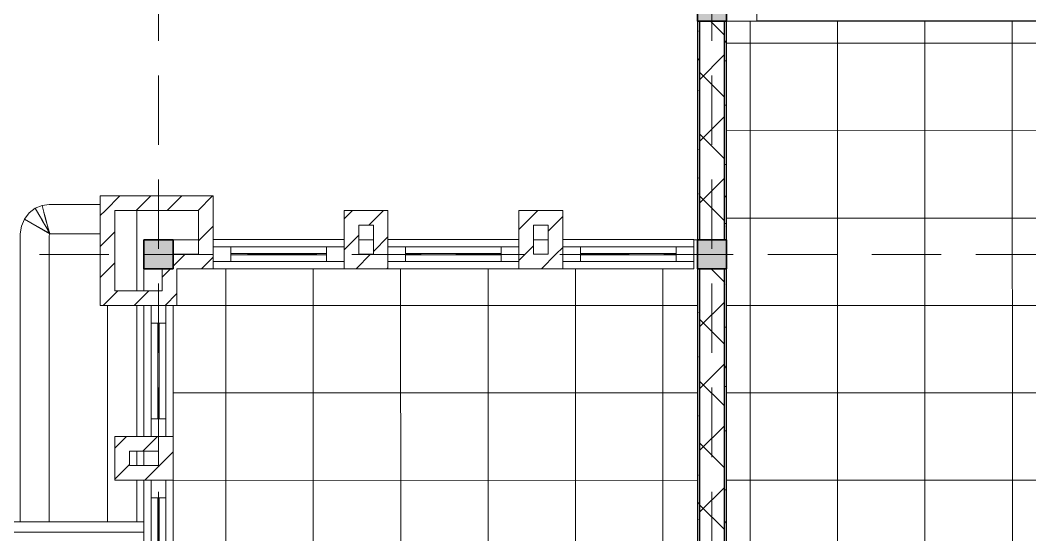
# Model space of a CAD drawing. Header units: millimetres. Extents: x -20510 to 108935, y -243239 to 20306.
# Drawn here: x -400 to 6532, y -128725 to -125192 of the extents above; entities that cross this region are included whole.
import ezdxf

# ---------------------------------------------------------------- set-up
doc = ezdxf.new("R2010")
doc.units = ezdxf.units.MM
doc.linetypes.add('Hidden', pattern=[714.375, 476.25, -238.125])
for name, color, linetype, lineweight in [('A-FLOR', 7, 'Continuous', 9), ('A-FLOR-PATT', 8, 'Continuous', 9), ('A-GLAZ', 4, 'Continuous', 18), ('A-WALL', 7, 'Continuous', 25), ('A-WALL-PATT', 8, 'Continuous', 18), ('G-IMPT', 8, 'Continuous', 9), ('S-COLS', 7, 'Continuous', 25), ('S-GRID', 1, 'Continuous', 9)]:
    doc.layers.add(name, color=color, linetype=linetype, lineweight=lineweight)
pattern_1 = [(45, (26776.95, -140000), (-106.066, 106.066), [])]
pattern_2 = [(0, (26776.95, -140000), (406.4, 101.6), [33.528, -271.272, 33.528, -271.272, -1625.6]), (0, (26776.95, -140000), (406.4, 101.6), [-609.6, 33.528, -576.072, 33.528, -271.272, -711.2]), (0, (26776.95, -140000), (406.4, 101.6), [-1524, 33.528, -169.672, 33.528, -474.472]), (120, (26929.35, -139949.2), (-291.1882, 301.15272), [33.528, -271.272, 33.528, -271.272, -1625.6]), (120, (26929.35, -139949.2), (-291.1882, 301.15272), [-609.6, 33.528, -576.072, 33.528, -271.272, -711.2]), (120, (26929.35, -139949.2), (-291.1882, 301.15272), [-1524, 33.528, -169.672, 33.528, -474.472]), (240, (26980.15, -139746), (-115.2118, -402.75272), [33.528, -271.272, 33.528, -271.272, -1625.6]), (240, (26980.15, -139746), (-115.2118, -402.75272), [-609.6, 33.528, -576.072, 33.528, -271.272, -711.2]), (240, (26980.15, -139746), (-115.2118, -402.75272), [-1524, 33.528, -169.672, 33.528, -474.472])]

# ---------------------------------------------------------------- blocks, each defined once
blk = doc.blocks.new('Window_K2_Stack - Window_K2_Stack-2377845-05_MẶT BẰNG TẦNG ÁP MÁI')
at = {"layer": 'A-GLAZ'}
for p, q in [((-450, 100), (450, 100)), ((-450, 100), (450, 100)), ((-450, 50), (450, 50)), ((-328.75, -50), (-328.75, 50)), ((-328.75, 5), (328.75, 5)), ((328.75, -50), (328.75, 50)), ((-450, -50), (450, -50)), ((-328.75, -5), (328.75, -5)), ((450, -100), (-450, -100)), ((-450, -100), (450, -100))]:
    blk.add_line(p, q, dxfattribs=at)
blk = doc.blocks.new('Window_K2_Stack - Window_K2_Stack-V3-05_MẶT BẰNG TẦNG ÁP MÁI')
at = {"layer": 'A-GLAZ'}
for p, q in [((-450, 100), (450, 100)), ((-450, -100), (-450, 100)), ((-450, -100), (-450, 100)), ((-450, 100), (450, 100)), ((-450, 50), (450, 50)), ((-328.75, -50), (-328.75, 50)), ((-328.75, 5), (328.75, 5)), ((328.75, -50), (328.75, 50)), ((-450, -50), (450, -50)), ((-328.75, -5), (328.75, -5)), ((450, -100), (-450, -100)), ((-450, -100), (450, -100))]:
    blk.add_line(p, q, dxfattribs=at)
blk = doc.blocks.new('M_Concrete-Rectangular-Column - COT200X200-2391835-05_MẶT BẰNG TẦNG ÁP MÁI')
at = {"layer": 'S-COLS', "lineweight": 35}
blk.add_hatch(color=256, dxfattribs=at).paths.add_polyline_path([(100, -100), (100, 100), (-100, 100), (-100, -100)])
for p, q in [((100, 100), (-100, 100)), ((-100, 100), (-100, -100)), ((100, -100), (100, 100)), ((-100, -100), (100, -100))]:
    blk.add_line(p, q, dxfattribs=at)
blk = doc.blocks.new('M_Concrete-Rectangular-Column - COT200X200-2391842-05_MẶT BẰNG TẦNG ÁP MÁI')
at = {"layer": 'S-COLS', "lineweight": 35}
blk.add_hatch(color=256, dxfattribs=at).paths.add_polyline_path([(100, -100), (100, 100), (-100, 100), (-100, -100)])
for p, q in [((100, 100), (-100, 100)), ((-100, 100), (-100, -100)), ((100, -100), (100, 100)), ((-100, -100), (100, -100))]:
    blk.add_line(p, q, dxfattribs=at)
blk = doc.blocks.new('Mat_Tien_3dsMax - Sync_3dsMax_To_Revit-2401403-05_MẶT BẰNG TẦNG ÁP MÁI')
at = {"layer": 'G-IMPT'}
for p, q in [((-696.1, 6916.7), (-649.3, 6935.5)), ((-696.1, 6916.7), (-649.3, 6935.5)), ((-649.3, 6935.5), (-599.8, 6941.8)), ((-649.3, 6935.5), (-599.8, 6941.8)), ((-599.8, 6941.8), (-250, 6941.8)), ((-250, 6941.8), (-599.8, 6941.8)), ((-770.2, 6842.7), (-737.3, 6885.5)), ((-770.2, 6842.7), (-737.3, 6885.5)), ((-737.3, 6885.5), (-696.1, 6916.7)), ((-737.3, 6885.5), (-696.1, 6916.7)), ((0, 6901), (0, 6350)), ((0, 6350), (0, 6901)), ((-791.9, 6792.9), (-770.2, 6842.7)), ((-791.9, 6792.9), (-770.2, 6842.7)), ((-598.5, 6744.5), (-770.2, 6842.7)), ((-770.2, 6842.7), (-596.7, 6740.3)), ((-799.8, 6741.8), (-791.9, 6792.9)), ((-799.8, 6741.8), (-791.9, 6792.9)), ((-799.8, 4764.5), (-799.8, 6741.8)), ((-600.5, 6748.1), (-597.7, 6745.3)), ((-599.8, 6726.5), (-598.2, 6736.7)), ((-598.2, 6736.7), (-599.8, 6726.5)), ((-599.8, 4764.5), (-599.8, 6726.5)), ((-599.8, 6726.5), (-599.8, 4764.5)), ((-587.2, 6741.8), (-598.7, 6740.3)), ((-587.2, 6741.8), (-598.7, 6740.3)), ((-598.7, 6740.3), (-596.6, 6741.2)), ((-598.2, 6736.7), (-596.7, 6740.3)), ((-596.7, 6740.3), (-598.2, 6736.7)), ((-596.7, 6740.3), (-595, 6742.5)), ((-595, 6742.5), (-596.7, 6740.3)), ((-596.6, 6741.2), (-595, 6742.5)), ((-596.6, 6741.2), (-595, 6742.5)), ((-587.2, 6741.8), (-250, 6741.8)), ((-250, 6741.8), (-587.2, 6741.8)), ((-200, 6250), (-200, 4764.5)), ((-200, 4764.5), (-200, 6250)), ((0, 6250), (0, 5350)), ((0, 5350), (0, 6250)), ((0, 5250), (0, 5150)), ((0, 5150), (0, 5250)), ((0, 5050), (0, 4764.5)), ((0, 4764.5), (0, 5050)), ((50, 4764.5), (-6674.1, 4764.5)), ((-6603.4, 4693.8), (50, 4693.8))]:
    blk.add_line(p, q, dxfattribs=at)
at = {"layer": 'G-IMPT', "flags": 128}
for points in [[(-649.3, 6935.5), (-637.2, 6888.8), (-625.1, 6842.1), (-613, 6795.5), (-600.9, 6748.8)], [(-598.8, 6749.1), (-611.4, 6795.7), (-624.1, 6842.3), (-636.7, 6888.9), (-649.3, 6935.5)], [(-600.9, 6748.8), (-613, 6795.5), (-625.1, 6842.1), (-637.2, 6888.8), (-649.3, 6935.5)], [(-649.3, 6935.5), (-636.7, 6888.9), (-624.1, 6842.3), (-611.4, 6795.7), (-598.8, 6749.1)], [(-600.9, 6748.8), (-624.7, 6790.8), (-648.5, 6832.8), (-672.3, 6874.8), (-696.1, 6916.7)], [(-696.1, 6916.7), (-672.3, 6874.8), (-648.5, 6832.8), (-624.7, 6790.8), (-600.9, 6748.8)], [(-598.7, 6749), (-623.1, 6790.9), (-647.4, 6832.9), (-671.8, 6874.8), (-696.1, 6916.7)], [(-696.1, 6916.7), (-672.3, 6874.8), (-648.5, 6832.8), (-624.7, 6790.8), (-600.9, 6748.8)], [(-600.9, 6748.8), (-600.8, 6748.6), (-600.7, 6748.4), (-600.6, 6748.2), (-600.5, 6748.1)], [(-600.9, 6748.8), (-600.8, 6748.6), (-600.7, 6748.4), (-600.6, 6748.2), (-600.5, 6748.1)], [(-598.7, 6740.3), (-599.3, 6742.4), (-599.8, 6744.5), (-600.4, 6746.7), (-600.9, 6748.8)], [(-600.5, 6748.1), (-600.6, 6748.2), (-600.7, 6748.4), (-600.8, 6748.6), (-600.9, 6748.8)], [(-600.9, 6748.8), (-600.8, 6748.6), (-600.7, 6748.4), (-600.6, 6748.2), (-600.5, 6748.1)], [(-600.5, 6748.1), (-600.1, 6747.3), (-599.6, 6746.5), (-599.2, 6745.7), (-598.8, 6745)], [(-600.5, 6748.1), (-600.1, 6747.3), (-599.6, 6746.5), (-599.2, 6745.7), (-598.8, 6745)], [(-598.8, 6745), (-599.2, 6745.7), (-599.6, 6746.5), (-600.1, 6747.3), (-600.5, 6748.1)], [(-598.7, 6749), (-598.8, 6749), (-598.8, 6749.1), (-598.8, 6749.1), (-598.8, 6749.1)], [(-598.7, 6749), (-598.8, 6749), (-598.8, 6749.1), (-598.8, 6749.1), (-598.8, 6749.1)], [(-598.8, 6749.1), (-598.8, 6748.1), (-598.8, 6747.1), (-598.8, 6746), (-598.8, 6745)], [(-598.8, 6749.1), (-598.8, 6748.1), (-598.8, 6747.1), (-598.8, 6746), (-598.8, 6745)], [(-598.8, 6745), (-598.7, 6744.8), (-598.6, 6744.7), (-598.6, 6744.6), (-598.5, 6744.5)], [(-598.8, 6745), (-598.7, 6744.8), (-598.6, 6744.7), (-598.6, 6744.6), (-598.5, 6744.5)], [(-598.8, 6745), (-598.7, 6744.8), (-598.6, 6744.7), (-598.6, 6744.6), (-598.5, 6744.5)], [(-597.7, 6745.3), (-598, 6746.2), (-598.2, 6747.1), (-598.5, 6748.1), (-598.7, 6749)], [(-597.7, 6745.3), (-598, 6746.2), (-598.2, 6747.1), (-598.5, 6748.1), (-598.7, 6749)], [(-597.7, 6745.3), (-598, 6746.2), (-598.2, 6747.1), (-598.5, 6748.1), (-598.7, 6749)], [(-598.7, 6740.3), (-598.2, 6740.5), (-597.7, 6740.7), (-597.1, 6741), (-596.6, 6741.2)], [(-596.6, 6741.2), (-597.1, 6741), (-597.7, 6740.7), (-598.2, 6740.5), (-598.7, 6740.3)], [(-596.6, 6741.2), (-597.1, 6741), (-597.7, 6740.7), (-598.2, 6740.5), (-598.7, 6740.3)], [(-597.3, 6743.8), (-597.6, 6744), (-597.9, 6744.2), (-598.2, 6744.3), (-598.5, 6744.5)], [(-598.5, 6744.5), (-598, 6743.7), (-597.6, 6742.8), (-597.1, 6742), (-596.6, 6741.2)], [(-598.5, 6744.5), (-598, 6743.7), (-597.6, 6742.8), (-597.1, 6742), (-596.6, 6741.2)], [(-598.5, 6744.5), (-598, 6743.7), (-597.6, 6742.8), (-597.1, 6742), (-596.6, 6741.2)], [(-597.3, 6743.8), (-597.4, 6744.2), (-597.5, 6744.5), (-597.6, 6744.9), (-597.7, 6745.3)], [(-597.3, 6743.8), (-597.4, 6744.2), (-597.5, 6744.5), (-597.6, 6744.9), (-597.7, 6745.3)], [(-595, 6742.5), (-595.5, 6742.8), (-596.1, 6743.1), (-596.7, 6743.5), (-597.3, 6743.8)], [(-596.6, 6741.2), (-596.8, 6741.8), (-597, 6742.5), (-597.2, 6743.2), (-597.3, 6743.8)], [(-596.6, 6741.2), (-596.8, 6741.8), (-597, 6742.5), (-597.2, 6743.2), (-597.3, 6743.8)]]:
    blk.add_lwpolyline(points, dxfattribs=at)
blk = doc.blocks.new('Mat_Tien_3dsMax - Mat_Tien_3dsMax-2387879-05_MẶT BẰNG TẦNG ÁP MÁI')
blk.add_blockref('Mat_Tien_3dsMax - Sync_3dsMax_To_Revit-2401403-05_MẶT BẰNG TẦNG ÁP MÁI', (0, 0))

msp = doc.modelspace()

# ---------------------------------------------------------------- hatches: boundary and pattern name
at = {"layer": 'A-FLOR-PATT'}
h = msp.add_hatch(dxfattribs=at)
h.set_pattern_fill('FP_6', color=256, style=0, pattern_type=2)
h.set_pattern_definition([(0.0043, (16612.5, -132550.4), (-0.045, 600), []), (90.004, (16612.5, -132550.4), (-600, -0.042), [])])
h.paths.add_polyline_path([(450, -140100.9), (825, -140100.8), (825, -139951), (650, -139951), (650, -140100), (450, -140100), (450, -139900), (574, -139900), (574, -139750), (450, -139750), (450, -140100)])
h.paths.add_polyline_path([(1925, -140100.8), (2025, -140100.7), (2025, -140001), (1925, -140001)])
h.paths.add_polyline_path([(3125, -140100.7), (3225, -140100.7), (3225, -140001), (3125, -140001)])
h.paths.add_polyline_path([(4250, -140100.6), (11550, -140100), (11550, -134700), (8150, -134700), (8150, -134750), (7950, -134750), (7950, -134700), (7270, -134700), (7270, -134500), (12580, -134500), (12580, -134700), (11750, -134700), (11750, -139900), (22350, -139900), (22350, -134700), (22250, -134700), (22250, -134500), (23080, -134500), (23080, -134700), (22550, -134700), (22550, -139900), (25950, -139900), (25950, -134700), (24080, -134700), (24080, -134500), (31170, -134500), (31170, -134700), (29750, -134700), (29750, -134750), (29550, -134750), (29550, -134700), (26150, -134700), (26150, -140099), (32150, -140098.5), (32150, -140006), (32250, -140006), (32250, -140098.5), (33450, -140098.4), (33450, -140006), (33550, -140006), (33550, -139901), (37250, -139900), (37250, -139750), (37025, -139750), (37025, -139650), (37050, -139650), (37050, -136600), (37150, -136600), (37150, -137450), (37254.9, -137450), (37260.1, -134700), (37250, -134700), (37250, -134750), (37050, -134750), (37050, -134700), (33450, -134700), (33450, -134750), (33250, -134750), (33250, -134700), (32570, -134700), (32570, -134500), (37050, -134500), (37050, -132300), (33220, -132300), (33220, -132100), (33250, -132100), (33249.6, -129962.3), (33232.2, -129960), (33215.2, -129953.6), (33207.3, -129948.4), (33198.9, -129942), (33189.7, -129931.5), (33179.7, -129912.4), (33176.2, -129900.8), (33175.2, -129881.6), (33178.7, -129864.4), (33184.8, -129850.1), (33194.5, -129837.3), (33205.5, -129827), (33218.9, -129818.1), (33218.9, -128025.5), (33250, -128025.5), (33250, -125200), (29750, -125200), (29750, -128701.8), (29781.1, -128694.4), (30299.2, -128452.8), (30346.5, -128258.4), (30478.5, -128541.6), (30525.8, -128347.2), (31075, -128091.1), (31075, -128095.7), (31094.6, -128091.1), (31094.6, -128093.6), (31105.3, -128091.1), (31105.3, -129819.4), (31123.5, -129831.6), (31135.5, -129845.3), (31143.7, -129858.9), (31147.7, -129877.9), (31148.6, -129897.5), (31142.7, -129915.7), (31133.9, -129933), (31120.2, -129946.9), (31101.7, -129956), (31090, -129960.8), (31074.6, -129961.5), (31053.8, -129959), (31043.9, -129955.6), (31025.7, -129943.4), (31013.7, -129929.7), (31005.5, -129916.1), (31000.6, -129900), (29823, -129900), (29819.5, -129916.1), (29809.4, -129932.8), (29795.4, -129947.1), (29779.1, -129956.8), (29765.8, -129960.5), (29750, -129961.5), (29750, -132100), (32220, -132100), (32220, -132300), (29540, -132300), (29540, -132100), (29550, -132100), (29550, -126900), (23000, -126900), (23000, -127900), (22550, -127900), (22550, -132100), (25950, -132100), (25950, -132050), (26150, -132050), (26150, -132100), (28540, -132100), (28540, -132300), (22340, -132300), (22340, -132100), (22350, -132100), (22350, -127900), (19900, -127900), (19900, -126900), (15350, -126900), (15350, -132100), (18750, -132100), (18750, -132050), (18950, -132050), (18950, -132100), (21340, -132100), (21340, -132300), (15140, -132300), (15140, -132100), (15150, -132100), (15150, -126900), (8150, -126900), (8150, -132100), (11550, -132100), (11550, -132050), (11750, -132050), (11750, -132100), (14140, -132100), (14140, -132300), (6270, -132300), (6270, -132100), (7950, -132100), (7949.6, -129962.3), (7929.6, -129959.1), (7918.4, -129955.4), (7907.3, -129948.4), (7899.4, -129942.5), (7888.7, -129929.7), (7879.7, -129912.4), (7876.2, -129900.8), (7875.2, -129881.6), (7878.7, -129864.4), (7884.8, -129850.1), (7894.5, -129837.3), (7905.5, -129827), (7918.9, -129818.1), (7918.9, -128025.5), (7950, -128025.5), (7950, -125200), (4450, -125200), (4450, -132100), (5270, -132100), (5270, -132300), (450, -132300), (450, -132050), (650, -132050), (650, -132100), (4250, -132100), (4250, -126700.8), (4225, -126700.8), (4225, -126899), (675, -126899), (675, -127150), (650, -127150), (650, -129700), (450, -129700), (450, -131200), (-4025.9, -131200), (-4050, -135600), (450, -135600), (450, -137100), (650, -137100), (650.7, -139650), (675, -139650), (675, -139851), (925, -139851), (925, -139901), (4225, -139901), (4225, -139956), (4250, -139956), (4250, -140100)])
h.paths.add_polyline_path([(34550, -140098.3), (34650, -140098.3), (34650, -140001), (34550, -140001)])
h.paths.add_polyline_path([(35750, -140098.2), (35850, -140098.2), (35850, -140001), (35750, -140001)])
h.paths.add_polyline_path([(36950, -140098.2), (37050, -140098.1), (37050, -140000), (36950, -140000)])
h.paths.add_polyline_path([(450, -139650), (450, -139650), (450, -139484.7)])
h.paths.add_polyline_path([(37250.8, -139650), (37252.5, -138750), (37250, -138750), (37250, -139650)])
h.paths.add_polyline_path([(37150, -138650), (37252.7, -138650), (37252.9, -138550), (37150, -138550), (37150, -138558.2)])
h.paths.add_polyline_path([(450, -138650), (550, -138650), (550, -138550), (450, -138550), (450, -138558.2)])
h.paths.add_polyline_path([(450, -138450), (450, -138450), (450, -137631.8)])
h.paths.add_polyline_path([(37250, -138450), (37253.1, -138450), (37254.7, -137550), (37250, -137550), (37250, -137631.8)])
h.paths.add_polyline_path([(450, -137450), (550, -137450), (550, -137200), (450, -137200)])
h.paths.add_polyline_path([(15350, -134750), (15150, -134750), (15150, -134700), (13980, -134700), (13980, -134500), (20850, -134500), (20850, -134700), (18950, -134700), (18950, -134750), (18750, -134750), (18750, -134700), (15350, -134700)])
h.paths.add_polyline_path([(4265, -134750), (4250, -134750), (4250, -134700), (650, -134700), (650, -134750), (450, -134750), (450, -134500), (5870, -134500), (5870, -134700), (4450, -134700), (4450, -134750), (4435, -134750)])
h.paths.add_polyline_path([(37260.4, -134500), (37264.5, -132300), (37250, -132300), (37250, -134500)])
h.paths.add_polyline_path([(33450, -132100), (34550, -132100), (34550, -131500), (34650, -131500), (34650, -130700), (34550, -130700), (34550, -130600), (34350, -130600), (34350, -130500), (37050, -130500), (37050, -130498.3), (33450, -130498.3), (33450.7, -130500), (33550, -130500), (33550, -130600), (33450, -130600), (33450, -132073.3)])
h.paths.add_polyline_path([(37264.9, -132100), (37269.7, -129530), (37250, -129530), (37250, -132100)])
h.paths.add_polyline_path([(34650, -132100), (37050, -132100), (37050, -132097.4), (35000, -132097.4), (35000, -131548.3), (34650, -131548.3), (34650, -132073.3)])
h.paths.add_polyline_path([(31925.4, -129962.3), (31903.7, -129958.8), (31889.2, -129952.6), (31878, -129945), (31867.3, -129934), (31858, -129919.4), (31853.1, -129905.6), (31850.7, -129887.5), (31852.7, -129870.1), (31859.3, -129854.2), (31869.7, -129838.2), (31880.4, -129828.6), (31894.7, -129819.2), (31894.7, -128025.5), (31956.1, -128025.5), (31956.9, -129819.6), (31972.8, -129830), (31983.5, -129841), (31992.8, -129855.6), (31997.7, -129869.4), (32000.1, -129887.5), (31998.1, -129904.9), (31991.5, -129920.8), (31981.1, -129936.8), (31974, -129943.8), (31955.8, -129955.8), (31941, -129960.5)])
h.paths.add_polyline_path([(6625.4, -129962.3), (6603.7, -129958.8), (6589.2, -129952.6), (6578, -129945), (6567.3, -129934), (6558, -129919.4), (6553.1, -129905.6), (6550.7, -129887.5), (6552.7, -129870.1), (6559.3, -129854.2), (6569.7, -129838.2), (6580.4, -129828.6), (6594.7, -129819.2), (6594.7, -128025.5), (6656.1, -128025.5), (6656.9, -129819.6), (6672.8, -129830), (6683.5, -129841), (6692.8, -129855.6), (6697.7, -129869.4), (6700.1, -129887.5), (6698.1, -129904.9), (6691.5, -129920.8), (6681.1, -129936.8), (6674, -129943.8), (6655.8, -129955.8), (6641, -129960.5)])
h.paths.add_polyline_path([(450, -129600), (550, -129600), (550, -129350), (450, -129350)])
h.paths.add_polyline_path([(37269.9, -129430), (37275, -126699.9), (37250, -126700), (37250, -129430)])
h.paths.add_polyline_path([(450, -128250), (550, -128250), (550, -128150), (450, -128150)])
h.paths.add_polyline_path([(450, -127050), (575, -127050), (575, -126900), (450, -126900), (450, -126700), (650, -126700), (650.7, -126799), (825, -126799), (825, -126699.3), (450, -126700), (450, -127050)])
h.paths.add_polyline_path([(3125, -126799), (3225, -126799), (3225, -126700.3), (3125, -126700.3)])
h.paths.add_polyline_path([(1925, -126799), (2025, -126799), (2025, -126699.8), (1925, -126699.8)])
h.paths.add_polyline_path([(28478, -126700), (29550, -126699.1), (29550, -126699.1), (8150, -126698.3), (8150, -126700), (26978, -126700)])
h.paths.add_polyline_path([(4250, -126699.9), (4250, -125000), (4250, -125000), (4250, -126699.9)])
at = {"layer": 'A-WALL-PATT', "lineweight": 9}
h = msp.add_hatch(dxfattribs=at)
h.set_pattern_fill('FP_2', color=256, style=0, pattern_type=2)
h.set_pattern_definition(pattern_2)
h.paths.add_polyline_path([(4265, -132050), (4265, -126900), (4250, -126900), (4250.1, -132050)])
h.paths.add_polyline_path([(4265, -126700), (4264.6, -125200), (4250, -125200), (4250, -126700), (4261.4, -126700)])
h = msp.add_hatch(dxfattribs=at)
h.set_pattern_fill('FP_3', color=256, style=0, pattern_type=2)
h.set_pattern_definition([(45, (26776.95, -140000), (-212.132, 212.132), []), (135, (26776.95, -140000), (-212.132, -212.132), [])])
h.paths.add_polyline_path([(4435, -132050), (4435, -126900), (4265, -126900), (4265, -132050), (4266.2, -132050)])
h.paths.add_polyline_path([(4397.8, -126700), (4435, -126700), (4434.6, -125200), (4265, -125200), (4265, -126700)])
h = msp.add_hatch(dxfattribs=at)
h.set_pattern_fill('FP_2', color=256, style=0, pattern_type=2)
h.set_pattern_definition(pattern_2)
h.paths.add_polyline_path([(4450, -132050), (4450, -126900), (4435, -126900), (4435.1, -132050)])
h.paths.add_polyline_path([(4435, -126700), (4450, -126700), (4450, -125200), (4435, -125200), (4435, -126514.8)])
h = msp.add_hatch(dxfattribs=at)
h.set_pattern_fill('FP_1', color=256, style=0, pattern_type=2)
h.set_pattern_definition(pattern_1)
h.paths.add_polyline_path([(825, -126499), (925, -126499), (925, -126399), (150, -126399), (150, -126499), (250, -126499)])
h = msp.add_hatch(dxfattribs=at)
h.set_pattern_fill('FP_1', color=256, style=0, pattern_type=2)
h.set_pattern_definition(pattern_1)
h.paths.add_polyline_path([(250, -127150), (250, -126499), (150, -126499), (150, -127150)])
h = msp.add_hatch(dxfattribs=at)
h.set_pattern_fill('FP_1', color=256, style=0, pattern_type=2)
h.set_pattern_definition(pattern_1)
h.paths.add_polyline_path([(925, -126799), (925, -126499), (825, -126499), (825, -126799)])
h = msp.add_hatch(dxfattribs=at)
h.set_pattern_fill('FP_1', color=256, style=0, pattern_type=2)
h.set_pattern_definition(pattern_1)
h.paths.add_polyline_path([(1825, -126599), (2025, -126599), (2025, -126499), (1825, -126499), (1825, -126514.8)])
h = msp.add_hatch(dxfattribs=at)
h.set_pattern_fill('FP_1', color=256, style=0, pattern_type=2)
h.set_pattern_definition(pattern_1)
h.paths.add_polyline_path([(2125, -126799), (2125, -126499), (2025, -126499), (2025, -126799)])
h = msp.add_hatch(dxfattribs=at)
h.set_pattern_fill('FP_1', color=256, style=0, pattern_type=2)
h.set_pattern_definition(pattern_1)
h.paths.add_polyline_path([(3225, -126599), (3225, -126499), (3025, -126499), (3025, -126599), (3125, -126599)])
h = msp.add_hatch(dxfattribs=at)
h.set_pattern_fill('FP_1', color=256, style=0, pattern_type=2)
h.set_pattern_definition(pattern_1)
h.paths.add_polyline_path([(3261.1, -126799), (3325, -126799), (3325, -126499), (3225, -126499), (3225, -126799)])
h = msp.add_hatch(dxfattribs=at)
h.set_pattern_fill('FP_1', color=256, style=0, pattern_type=2)
h.set_pattern_definition(pattern_1)
h.paths.add_polyline_path([(1925, -126799), (1925, -126599), (1825, -126599), (1825, -126799)])
h = msp.add_hatch(dxfattribs=at)
h.set_pattern_fill('FP_1', color=256, style=0, pattern_type=2)
h.set_pattern_definition(pattern_1)
h.paths.add_polyline_path([(3125, -126799), (3125, -126599), (3025, -126599), (3025, -126799)])
h = msp.add_hatch(dxfattribs=at)
h.set_pattern_fill('FP_1', color=256, style=0, pattern_type=2)
h.set_pattern_definition(pattern_1)
h.paths.add_polyline_path([(675, -126899), (925, -126899), (925, -126799), (650, -126799), (650.7, -126899)])
h = msp.add_hatch(dxfattribs=at)
h.set_pattern_fill('FP_1', color=256, style=0, pattern_type=2)
h.set_pattern_definition(pattern_1)
h.paths.add_polyline_path([(1825, -126899), (2125, -126899), (2125, -126799), (1825, -126799)])
h = msp.add_hatch(dxfattribs=at)
h.set_pattern_fill('FP_1', color=256, style=0, pattern_type=2)
h.set_pattern_definition(pattern_1)
h.paths.add_polyline_path([(3325, -126899), (3325, -126799), (3025, -126799), (3025, -126899), (3261.1, -126899)])
h = msp.add_hatch(dxfattribs=at)
h.set_pattern_fill('FP_1', color=256, style=0, pattern_type=2)
h.set_pattern_definition(pattern_1)
h.paths.add_polyline_path([(575, -127050), (675, -127050), (675, -126899), (575, -126900)])
h = msp.add_hatch(dxfattribs=at)
h.set_pattern_fill('FP_1', color=256, style=0, pattern_type=2)
h.set_pattern_definition(pattern_1)
h.paths.add_polyline_path([(675, -127150), (675, -127050), (250, -127050), (250, -127150), (650.7, -127150)])
h = msp.add_hatch(dxfattribs=at)
h.set_pattern_fill('FP_1', color=256, style=0, pattern_type=2)
h.set_pattern_definition(pattern_1)
h.paths.add_polyline_path([(250, -128350), (350, -128350), (350, -128050), (250, -128050)])
h = msp.add_hatch(dxfattribs=at)
h.set_pattern_fill('FP_1', color=256, style=0, pattern_type=2)
h.set_pattern_definition(pattern_1)
h.paths.add_polyline_path([(550, -128150), (550, -128050), (350, -128050), (350, -128150)])
h = msp.add_hatch(dxfattribs=at)
h.set_pattern_fill('FP_1', color=256, style=0, pattern_type=2)
h.set_pattern_definition(pattern_1)
h.paths.add_polyline_path([(550, -128350), (650, -128350), (650, -128050), (550, -128050), (550, -128250)])
h = msp.add_hatch(dxfattribs=at)
h.set_pattern_fill('FP_1', color=256, style=0, pattern_type=2)
h.set_pattern_definition(pattern_1)
h.paths.add_polyline_path([(550, -128350), (550, -128250), (350, -128250), (350, -128350)])

# ---------------------------------------------------------------- linework, layer by layer
at = {"layer": 'A-FLOR'}
for p, q in [((825, -126699.3), (450, -126699.1)), ((2025, -126699.8), (1925, -126699.8)), ((3225, -126700.3), (3125, -126700.3)), ((4250, -126700.8), (4225, -126700.8)), ((450, -126900), (450, -127050)), ((450, -128150), (450, -128250))]:
    msp.add_line(p, q, dxfattribs=at)
at = {"layer": 'A-WALL', "lineweight": 18}
for p, q in [((4658, -125200), (4658, -125000)), ((4250, -125200), (4250, -126700)), ((4450, -126700), (4450, -125200)), ((4450, -125200), (4658, -125200)), ((925, -126399), (150, -126399)), ((150, -126399), (150, -127150)), ((925, -126899), (925, -126399)), ((250, -126499), (825, -126499)), ((250, -127050), (250, -126499)), ((825, -126499), (825, -126799)), ((2125, -126499), (1825, -126499)), ((1825, -126499), (1825, -126899)), ((2125, -126899), (2125, -126499)), ((3325, -126499), (3025, -126499)), ((3025, -126499), (3025, -126899)), ((3325, -126899), (3325, -126499)), ((1925, -126599), (2025, -126599)), ((1925, -126799), (1925, -126599)), ((2025, -126599), (2025, -126799)), ((3125, -126599), (3225, -126599)), ((3125, -126799), (3125, -126599)), ((3225, -126599), (3225, -126799)), ((825, -126799), (650.7, -126799)), ((2025, -126799), (1925, -126799)), ((3225, -126799), (3125, -126799)), ((575, -126900), (575, -127050)), ((675, -126899), (925, -126899)), ((675, -127150), (675, -126899)), ((1825, -126899), (2125, -126899)), ((3025, -126899), (3325, -126899)), ((4250, -126900), (4250, -132050)), ((4450, -132050), (4450, -126900)), ((575, -127050), (250, -127050)), ((150, -127150), (675, -127150)), ((250, -128050), (250, -128350)), ((650, -128050), (250, -128050)), ((650, -128350), (650, -128050)), ((350, -128250), (350, -128150)), ((350, -128150), (550, -128150)), ((550, -128150), (550, -128250)), ((550, -128250), (350, -128250)), ((250, -128350), (650, -128350))]:
    msp.add_line(p, q, dxfattribs=at)
at = {"layer": 'A-WALL', "lineweight": 35}
for p, q in [((4265, -125200), (4265, -126700)), ((4435, -125200), (4435, -126700)), ((4265, -126900), (4265, -132050)), ((4435, -126900), (4435, -132050))]:
    msp.add_line(p, q, dxfattribs=at)
at = {"layer": 'A-WALL'}
msp.add_line((7758, -125200), (4658, -125200), dxfattribs=at)
at = {"layer": 'S-GRID', "linetype": 'Hidden'}
for p, q in [((550, -122000), (550, -143000)), ((4350, -122000), (4350, -143000)), ((39500, -126800), (-3000, -126800))]:
    msp.add_line(p, q, dxfattribs=at)

# ---------------------------------------------------------------- block references
at = {"layer": 'A-GLAZ'}
for name, p, rotation in [('Window_K2_Stack - Window_K2_Stack-2377845-05_MẶT BẰNG TẦNG ÁP MÁI', (1375, -126799), 180), ('Window_K2_Stack - Window_K2_Stack-2377845-05_MẶT BẰNG TẦNG ÁP MÁI', (2575, -126799), 180), ('Window_K2_Stack - Window_K2_Stack-V3-05_MẶT BẰNG TẦNG ÁP MÁI', (3775, -126799), 180), ('Window_K2_Stack - Window_K2_Stack-2377845-05_MẶT BẰNG TẦNG ÁP MÁI', (550, -127600), 90), ('Window_K2_Stack - Window_K2_Stack-2377845-05_MẶT BẰNG TẦNG ÁP MÁI', (550, -128800), 90)]:
    msp.add_blockref(name, p, dxfattribs=dict(at, rotation=rotation))
at = {"layer": 'G-IMPT'}
msp.add_blockref('Mat_Tien_3dsMax - Mat_Tien_3dsMax-2387879-05_MẶT BẰNG TẦNG ÁP MÁI', (400, -133400), dxfattribs=at)
at = {"layer": 'S-COLS', "lineweight": 35}
for name, p in [('M_Concrete-Rectangular-Column - COT200X200-2391835-05_MẶT BẰNG TẦNG ÁP MÁI', (4350, -125100)), ('M_Concrete-Rectangular-Column - COT200X200-2391842-05_MẶT BẰNG TẦNG ÁP MÁI', (550, -126800)), ('M_Concrete-Rectangular-Column - COT200X200-2391835-05_MẶT BẰNG TẦNG ÁP MÁI', (4350, -126800))]:
    msp.add_blockref(name, p, dxfattribs=at)

doc.saveas('drawing.dxf')
